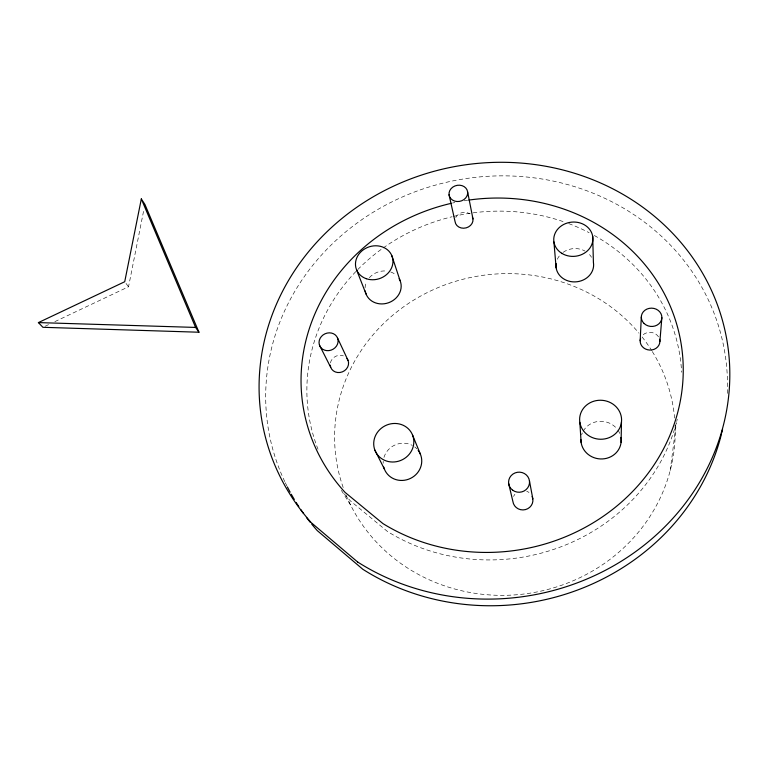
<?xml version="1.0" encoding="UTF-8"?>
<svg xmlns="http://www.w3.org/2000/svg" width="768" height="768" viewBox="0 0 768 768"><rect width="100%" height="100%" fill="white"/><g stroke="black" fill="none" stroke-linecap="round" stroke-linejoin="round"><path stroke-width="0.58" stroke-dasharray="3.84 2.88" d="M670.224 470.506L676.253 423.754M54.835 321.658L128.544 286.762L143.971 209.136M45.082 326.275L49.421 324.221M126 283.411L128.544 286.762M341.376 490.349L350.736 505.286M452.554 203.04A191.597 176.669 -10.7 0 1 454.838 202.541M464.112 200.794A191.597 176.669 -10.7 0 1 467.616 200.246M677.27 419.136A187.93 173.942 -10.4 0 1 676.704 421.44M676.406 422.592A187.93 173.942 -10.4 0 1 387.533 531.533L350.342 500.842A187.93 173.942 -10.4 0 1 343.258 492.605M318.029 449.28A187.93 173.942 -10.4 0 1 382.243 248.64M383.232 247.939A187.93 173.942 -10.4 0 1 452.122 216.739M453.264 216.47A187.93 173.942 -10.4 0 1 564.288 221.99M568.762 223.603A187.93 173.942 -10.4 0 1 589.152 232.704M594.317 235.488A187.93 173.942 -10.4 0 1 681.619 372.24M675.072 425.146A170.506 160.656 -8.3 0 1 539.798 591.36A170.506 160.656 -8.3 0 1 346.224 495.418M343.19 487.517A170.506 160.656 -8.3 0 1 424.522 293.971A170.506 160.656 -8.3 0 1 639.014 333.187M642.067 336.931A170.506 160.656 -8.3 0 1 651.686 350.544M652.301 351.533A170.506 160.656 -8.3 0 1 674.602 418.032M513.59 496.474A10.061 9.706 -1.1 0 1 514.906 494.285M526.723 491.251A10.061 9.706 -1.1 0 1 528.989 492.509M643.267 334.646A9.869 8.87 4.3 0 1 658.694 337.094M455.779 217.498A9.062 7.891 -12.9 0 1 469.632 213.763M330.394 362.918A9.35 8.467 -26.4 0 1 343.411 355.872M284.784 481.632A231.418 214.406 -10.2 0 1 455.386 180.394A231.418 214.406 -10.2 0 1 727.19 395.99M286.848 485.875A231.418 214.406 -10.2 0 1 285.302 482.717M383.194 463.248A19.488 18.422 -26.2 0 1 383.232 461.29M383.942 457.45A19.488 18.422 -26.2 0 1 412.272 445.373M414.749 446.938A19.488 18.422 -26.2 0 1 416.918 448.877M365.059 287.808A18.298 16.243 -19.9 0 1 366.797 281.491M369.341 277.728A18.298 16.243 -19.9 0 1 386.256 271.018M390.739 271.997A18.298 16.243 -19.9 0 1 396.403 275.376M581.664 434.803A20.15 18.826 6.3 0 1 582.326 432.95M583.2 431.184A20.15 18.826 6.3 0 1 616.685 428.467M617.923 430.07A20.15 18.826 6.3 0 1 620.189 434.534M557.318 259.277A18.854 16.666 -4.3 0 1 562.205 253.027M563.146 252.317A18.854 16.666 -4.3 0 1 584.966 251.04M589.507 254.592A18.854 16.666 -4.3 0 1 591.523 257.299"/><path stroke-width="1.15" d="M621.082 442.358L621.475 421.997A20.995 19.498 4.6 0 0 592.042 401.846A20.995 19.498 4.6 0 0 588.288 435.408A20.995 19.498 4.6 0 0 621.475 421.997M640.166 340.771L641.318 316.896M659.885 341.578L661.862 317.664M141.322 198.922L124.723 281.731L38.4 322.589L42.912 327.302L198.96 332.227L144.912 204.432L141.322 198.922L195.6 327.427L198.96 332.227M38.4 322.589L195.6 327.427M319.536 345.312L330.71 367.344M374.87 450.106L384.317 468.912M337.594 338.15A9.725 8.717 -26.1 0 1 326.746 350.63A9.725 8.717 -26.1 0 1 321.379 336.499A9.725 8.717 -26.1 0 1 337.594 338.15L348.077 360.451M412.589 435.13A20.304 19.037 -25.8 0 1 390.422 461.885A20.304 19.037 -25.8 0 1 378.317 431.203A20.304 19.037 -25.8 0 1 412.589 435.13L420.528 454.522M356.506 269.683L366.067 294.086M391.834 255.667L400.07 280.598M508.646 483.485L512.88 501.437A10.061 9.706 -1.1 0 0 525.437 509.597A10.061 9.706 -1.1 0 0 532.157 496.483M449.05 194.755L455.059 221.597A9.062 7.891 -12.9 0 0 466.166 227.866A9.062 7.891 -12.9 0 0 472.397 216.922M467.626 191.914A9.408 8.112 -13.2 0 1 454.589 201.053A9.408 8.112 -13.2 0 1 452.803 187.104A9.408 8.112 -13.2 0 1 467.626 191.914L472.963 218.909M529.459 480.845L532.838 498.931M553.92 241.958L556.128 267.84M579.84 422.352L581.136 442.589M592.685 236.256L593.414 262.435A18.854 16.666 -4.3 0 1 575.05 281.904A18.854 16.666 -4.3 0 1 556.09 263.491M468.787 200.083A191.597 176.669 -10.7 0 1 677.645 412.723A191.597 176.669 -10.7 0 1 382.982 523.613L345.12 492.432A191.597 176.669 -10.7 0 1 451.411 203.299M659.616 339.274A9.869 8.87 4.3 0 1 649.738 350.064A9.869 8.87 4.3 0 1 640.579 338.496M347.002 358.522A9.35 8.467 -26.4 0 1 342.384 371.856A9.35 8.467 -26.4 0 1 330.24 365.174M722.563 429.341A231.418 214.406 -10.2 0 1 721.747 432.854M721.459 434.016A231.418 214.406 -10.2 0 1 362.794 569.251L317.242 530.592A231.418 214.406 -10.2 0 1 311.722 524.141M310.186 522.25A231.418 214.406 -10.2 0 1 306.461 517.459M303.581 513.542A231.418 214.406 -10.2 0 1 300.797 509.568M298.781 506.554A231.418 214.406 -10.2 0 1 296.17 502.493M294.288 499.421A231.418 214.406 -10.2 0 1 291.283 494.246M290.131 492.163A231.418 214.406 -10.2 0 1 287.376 486.922M418.166 450.336A19.488 18.422 -26.2 0 1 410.506 478.397A19.488 18.422 -26.2 0 1 383.741 467.069M399.12 278.698A18.298 16.243 -19.9 0 1 388.656 302.707A18.298 16.243 -19.9 0 1 365.222 291.005M620.938 437.424A20.15 18.826 6.3 0 1 602.544 458.938A20.15 18.826 6.3 0 1 580.925 439.642M357.686 562.032L311.318 522.73A235.949 217.776 -10.5 0 1 437.117 170.486A235.949 217.776 -10.5 0 1 725.722 415.094A235.949 217.776 -10.5 0 1 357.686 562.032M644.131 323.53A10.282 9.158 3.2 0 0 661.44 320.026A10.282 9.158 3.2 0 0 649.19 308.371A10.282 9.158 3.2 0 0 644.131 323.53M512.659 490.205A10.493 10.061 -3.4 0 0 529.45 483.475A10.493 10.061 -3.4 0 0 515.05 472.925A10.493 10.061 -3.4 0 0 512.659 490.205M366.278 278.707A19.008 16.714 -19.9 0 0 392.899 259.91A19.008 16.714 -19.9 0 0 363.466 249.696A19.008 16.714 -19.9 0 0 366.278 278.707M561.686 253.267A19.603 17.165 -5 0 0 592.781 240.749A19.603 17.165 -5 0 0 565.488 223.632A19.603 17.165 -5 0 0 561.686 253.267"/></g></svg>
